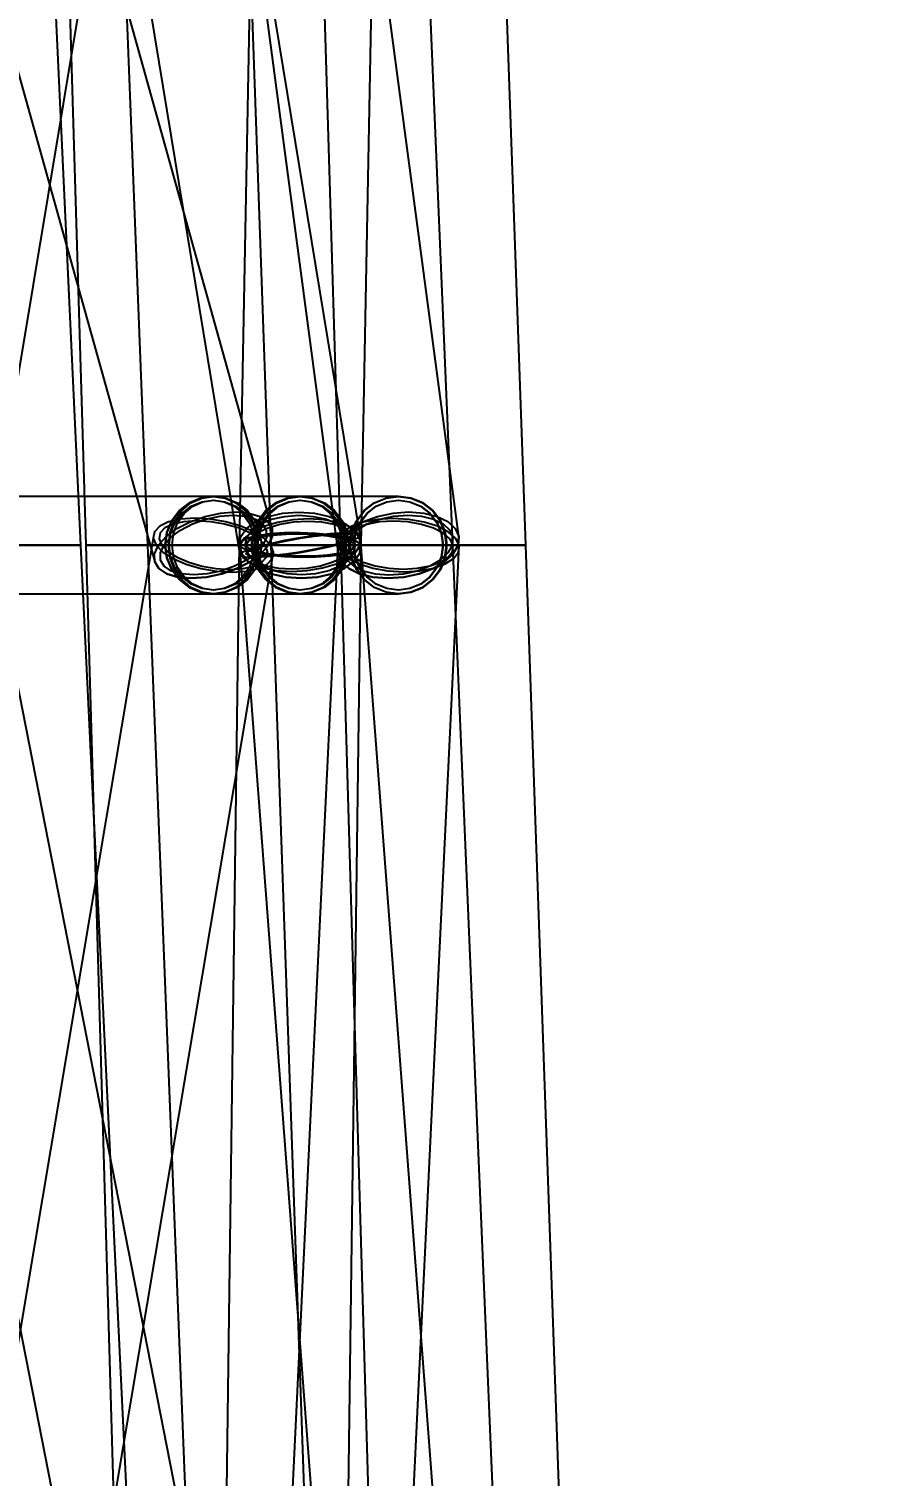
# Model space of a CAD drawing. Header units: millimetres. Extents: x -123812 to 252100, y -3000 to 639000.
# Drawn here: x 16870 to 20392, y 246119 to 252152 of the extents above; entities that cross this region are included whole.
import ezdxf

# ---------------------------------------------------------------- set-up
doc = ezdxf.new("R2010")
doc.units = ezdxf.units.MM
doc.layers.add('D-STR-DIM', color=7, linetype='Continuous', lineweight=13)
doc.layers.add('D-STR-STRC', color=7, linetype='Continuous', lineweight=25)
doc.styles.add('OpenSansCondensed-Light', font='OpenSansCondensed-Light.ttf')
doc.styles.add('TOWER_UNICODE', font='Arial Unicode.ttf')
doc.dimstyles.new('EZDXF', dxfattribs={"dimtxt": 0.25, "dimasz": 0.175, "dimexe": 0.375, "dimexo": 0.125, "dimgap": 0.1, "dimtad": 1, "dimlfac": 100, "dimzin": 12, "dimdsep": 46, "dimtxsty": 'OpenSansCondensed-Light', "dimblk": 'ARCHTICK', "dimcen": 2.5, "dimazin": 3, "dimtfac": 0.5, "dimtmove": 2, "dimatfit": 3})

# ---------------------------------------------------------------- blocks, each defined once
blk = doc.blocks.new('_ARCHTICK')
at = {"color": 0, "linetype": 'BYBLOCK', "const_width": 0.15}
blk.add_lwpolyline([(-0.5, -0.5), (0.5, 0.5)], dxfattribs=at)

msp = doc.modelspace()

# ---------------------------------------------------------------- linework, layer by layer
at = {"layer": 'D-STR-STRC'}
for points in [[(13637.9, 274959.4), (17749.6, 249959.4), (17758.2, 249952.9), (17783.2, 249949.6), (17823.1, 249949.8), (17875, 249953.4), (17935.4, 249960.1), (18000.3, 249969.6), (18065.2, 249981.2), (18125.7, 249994), (18177.6, 250007.2), (18217.4, 250020), (18242.5, 250031.4), (18251, 250040.6), (14139.3, 275040.6)], [(15299.5, 257430.9), (17394.5, 249930.9), (17411.9, 249902.3), (17444.7, 249880.4), (17490.8, 249866.6), (17547, 249861.9), (17609.5, 249866.6), (17673.9, 249880.4), (17736, 249902.3), (17791.5, 249930.9), (17836.5, 249964.2), (17868.1, 250000), (17884.1, 250035.8), (17883.3, 250069.1), (15788.4, 257569.1)], [(17444.7, 257535.3), (16198.9, 250035.3), (16205, 250000), (16227.8, 249964.7), (16265.7, 249931.8), (16316.3, 249903.5), (16375.9, 249881.8), (16440.7, 249868.2), (16506, 249863.5), (16567.6, 249868.2), (16621.2, 249881.8), (16663.1, 249903.5), (16690.5, 249931.8), (16701.5, 249964.7), (17947.3, 257464.7)], [(17161.7, 257464.2), (18158.5, 249964.2), (18172.9, 249930.8), (18203.3, 249902.2), (18247.9, 249880.2), (18303.5, 249866.4), (18366.4, 249861.7), (18432.2, 249866.4), (18496.5, 249880.2), (18554.9, 249902.2), (18603.5, 249930.8), (18638.8, 249964.2), (18658.6, 250000), (18661.4, 250035.8), (17664.6, 257535.8)], [(17890, 257500), (17746.4, 250000), (17756.7, 249964.3), (17783.6, 249931.1), (17825.3, 249902.5), (17878.8, 249880.6), (17940.7, 249866.9), (18006.6, 249862.2), (18072.1, 249866.9), (18132.7, 249880.6), (18184.3, 249902.5), (18223.4, 249931.1), (18247.2, 249964.3), (18254.2, 250000), (18397.8, 257500)], [(15727.3, 249796.8), (17638.9, 249796.8), (17687.3, 249803.7), (17732.4, 249824), (17771.1, 249856.3), (17800.8, 249898.4), (17819.5, 249947.4), (17825.9, 250000), (17819.5, 250052.6), (17800.8, 250101.6), (17771.1, 250143.7), (17732.4, 250176), (17687.3, 250196.3), (17638.9, 250203.2), (15727.3, 250203.2)], [(16450.2, 249796.8), (18000.3, 249796.8), (18050, 249803.7), (18096.4, 249824), (18136.1, 249856.3), (18166.7, 249898.4), (18185.9, 249947.4), (18192.4, 250000), (18185.9, 250052.6), (18166.7, 250101.6), (18136.1, 250143.7), (18096.4, 250176), (18050, 250196.3), (18000.3, 250203.2), (16450.2, 250203.2)], [(16209.5, 239971), (17889.6, 249971), (17877.6, 250000), (17849.4, 250029), (17806.7, 250056.1), (17752.7, 250079.3), (17690.9, 250097.1), (17625.5, 250108.3), (17561.1, 250112.1), (17502, 250108.3), (17452.1, 250097.1), (17415.1, 250079.3), (17393.2, 250056.1), (17388.2, 250029), (15708, 240029)], [(18658.1, 240054.4), (16697.9, 250054.4), (16680.8, 250077), (16647.9, 250094.3), (16601.6, 250105.2), (16545, 250108.9), (16481.9, 250105.2), (16416.6, 250094.3), (16353.6, 250077), (16297.3, 250054.4), (16251.3, 250028.2), (16218.9, 250000), (16202.2, 249971.8), (16202.5, 249945.6), (18162.7, 239945.6)], [(18182, 240000), (18662.7, 250000), (18648.2, 250028.7), (18617.5, 250055.5), (18572.7, 250078.4), (18516.7, 250096), (18453.5, 250107.1), (18387.3, 250110.9), (18322.7, 250107.1), (18264, 250096), (18215.2, 250078.4), (18179.8, 250055.5), (18160, 250028.7), (18157.2, 250000), (17676.5, 240000)], [(19011.5, 240028.4), (18252, 250028.4), (18235.7, 250054.9), (18203.3, 250077.6), (18157.2, 250095), (18100.3, 250106), (18036.7, 250109.7), (17970.5, 250106), (17906.4, 250095), (17848.7, 250077.6), (17801.3, 250054.9), (17767.5, 250028.4), (17749.5, 250000), (17748.7, 249971.6), (18508.2, 239971.6)], [(17919.8, 224996.7), (18254.3, 249996.7), (18245.6, 250010.2), (18220.3, 250023), (18179.9, 250034.2), (18127.3, 250043.1), (18066, 250049.1), (18000.3, 250051.7), (17934.6, 250050.7), (17873.3, 250046.4), (17820.7, 250038.8), (17780.4, 250028.7), (17755, 250016.5), (17746.3, 250003.3), (17411.9, 225003.3)]]:
    msp.add_lwpolyline(points, dxfattribs=at)
for points in [[(15483.6, 257500), (15814.3, 250000), (17086, 250000), (16735.5, 257500)], [(16882.7, 257500), (17107.7, 250000), (18170.1, 250000), (17943.7, 257500)], [(17070, 257500), (17364.5, 250000), (18636.2, 250000), (18321.9, 257500)], [(17613.4, 257500), (17878.8, 250000), (18941.2, 250000), (18674.4, 257500)], [(17438.3, 250000), (17445.1, 249947.4), (17465.2, 249898.4), (17497, 249856.3), (17538.6, 249824), (17587, 249803.7), (17638.9, 249796.8), (18410, 249796.8), (18461.9, 249803.7), (18510.3, 249824), (18551.8, 249856.3), (18583.7, 249898.4), (18603.8, 249947.4), (18610.6, 250000), (18603.8, 250052.6), (18583.7, 250101.6), (18551.8, 250143.7), (18510.3, 250176), (18461.9, 250196.3), (18410, 250203.2), (17638.9, 250203.2), (17587, 250196.3), (17538.6, 250176), (17497, 250143.7), (17465.2, 250101.6), (17445.1, 250052.6)], [(17839.5, 250000), (17832.7, 249947.4), (17812.6, 249898.4), (17780.8, 249856.3), (17739.2, 249824), (17690.8, 249803.7), (17638.9, 249796.8), (17587, 249803.7), (17538.6, 249824), (17497, 249856.3), (17465.2, 249898.4), (17445.1, 249947.4), (17438.3, 250000), (17445.1, 250052.6), (17465.2, 250101.6), (17497, 250143.7), (17538.6, 250176), (17587, 250196.3), (17638.9, 250203.2), (17690.8, 250196.3), (17739.2, 250176), (17780.8, 250143.7), (17812.6, 250101.6), (17832.7, 250052.6)], [(17825.9, 250000), (17819.5, 249947.4), (17800.8, 249898.4), (17771.1, 249856.3), (17732.4, 249824), (17687.3, 249803.7), (17638.9, 249796.8), (17590.5, 249803.7), (17545.4, 249824), (17506.7, 249856.3), (17477, 249898.4), (17458.3, 249947.4), (17451.9, 250000), (17458.3, 250052.6), (17477, 250101.6), (17506.7, 250143.7), (17545.4, 250176), (17590.5, 250196.3), (17638.9, 250203.2), (17687.3, 250196.3), (17732.4, 250176), (17771.1, 250143.7), (17800.8, 250101.6), (17819.5, 250052.6)], [(17823.7, 250000), (17817.4, 249951.5), (17799, 249906.4), (17769.6, 249867.6), (17731.3, 249837.9), (17686.7, 249819.2), (17638.9, 249812.8), (17591.1, 249819.2), (17546.5, 249837.9), (17508.2, 249867.6), (17478.8, 249906.4), (17460.4, 249951.5), (17454.1, 250000), (17460.4, 250048.5), (17478.8, 250093.6), (17508.2, 250132.4), (17546.5, 250162.1), (17591.1, 250180.8), (17638.9, 250187.2), (17686.7, 250180.8), (17731.3, 250162.1), (17769.6, 250132.4), (17799, 250093.6), (17817.4, 250048.5)], [(17811.2, 250000), (17805.3, 249951.5), (17788.1, 249906.4), (17760.7, 249867.6), (17725, 249837.9), (17683.5, 249819.2), (17638.9, 249812.8), (17594.3, 249819.2), (17552.8, 249837.9), (17517.1, 249867.6), (17489.7, 249906.4), (17472.5, 249951.5), (17466.7, 250000), (17472.5, 250048.5), (17489.7, 250093.6), (17517.1, 250132.4), (17552.8, 250162.1), (17594.3, 250180.8), (17638.9, 250187.2), (17683.5, 250180.8), (17725, 250162.1), (17760.7, 250132.4), (17788.1, 250093.6), (17805.3, 250048.5)], [(17797.9, 250000), (17804.8, 249947.4), (17825, 249898.4), (17857.2, 249856.3), (17899.1, 249824), (17947.9, 249803.7), (18000.3, 249796.8), (18410, 249796.8), (18462.4, 249803.7), (18511.2, 249824), (18553.1, 249856.3), (18585.3, 249898.4), (18605.5, 249947.4), (18612.4, 250000), (18605.5, 250052.6), (18585.3, 250101.6), (18553.1, 250143.7), (18511.2, 250176), (18462.4, 250196.3), (18410, 250203.2), (18000.3, 250203.2), (17947.9, 250196.3), (17899.1, 250176), (17857.2, 250143.7), (17825, 250101.6), (17804.8, 250052.6)], [(18202.8, 250000), (18195.9, 249947.4), (18175.7, 249898.4), (18143.5, 249856.3), (18101.5, 249824), (18052.7, 249803.7), (18000.3, 249796.8), (17947.9, 249803.7), (17899.1, 249824), (17857.2, 249856.3), (17825, 249898.4), (17804.8, 249947.4), (17797.9, 250000), (17804.8, 250052.6), (17825, 250101.6), (17857.2, 250143.7), (17899.1, 250176), (17947.9, 250196.3), (18000.3, 250203.2), (18052.7, 250196.3), (18101.5, 250176), (18143.5, 250143.7), (18175.7, 250101.6), (18195.9, 250052.6)], [(18192.4, 250000), (18185.9, 249947.4), (18166.7, 249898.4), (18136.1, 249856.3), (18096.4, 249824), (18050, 249803.7), (18000.3, 249796.8), (17950.6, 249803.7), (17904.3, 249824), (17864.5, 249856.3), (17834, 249898.4), (17814.8, 249947.4), (17808.2, 250000), (17814.8, 250052.6), (17834, 250101.6), (17864.5, 250143.7), (17904.3, 250176), (17950.6, 250196.3), (18000.3, 250203.2), (18050, 250196.3), (18096.4, 250176), (18136.1, 250143.7), (18166.7, 250101.6), (18185.9, 250052.6)], [(18186.8, 250000), (18180.5, 249951.5), (18161.8, 249906.4), (18132.2, 249867.6), (18093.6, 249837.9), (18048.6, 249819.2), (18000.3, 249812.8), (17952, 249819.2), (17907.1, 249837.9), (17868.4, 249867.6), (17838.8, 249906.4), (17820.1, 249951.5), (17813.8, 250000), (17820.1, 250048.5), (17838.8, 250093.6), (17868.4, 250132.4), (17907.1, 250162.1), (17952, 250180.8), (18000.3, 250187.2), (18048.6, 250180.8), (18093.6, 250162.1), (18132.2, 250132.4), (18161.8, 250093.6), (18180.5, 250048.5)], [(18177.3, 250000), (18171.2, 249951.5), (18153.6, 249906.4), (18125.4, 249867.6), (18088.8, 249837.9), (18046.1, 249819.2), (18000.3, 249812.8), (17954.5, 249819.2), (17911.8, 249837.9), (17875.2, 249867.6), (17847.1, 249906.4), (17829.4, 249951.5), (17823.4, 250000), (17829.4, 250048.5), (17847.1, 250093.6), (17875.2, 250132.4), (17911.8, 250162.1), (17954.5, 250180.8), (18000.3, 250187.2), (18046.1, 250180.8), (18088.8, 250162.1), (18125.4, 250132.4), (18153.6, 250093.6), (18171.2, 250048.5)], [(18612.4, 250000), (18605.5, 249947.4), (18585.3, 249898.4), (18553.1, 249856.3), (18511.2, 249824), (18462.4, 249803.7), (18410, 249796.8), (18357.6, 249803.7), (18308.7, 249824), (18266.8, 249856.3), (18234.6, 249898.4), (18214.4, 249947.4), (18207.5, 250000), (18214.4, 250052.6), (18234.6, 250101.6), (18266.8, 250143.7), (18308.7, 250176), (18357.6, 250196.3), (18410, 250203.2), (18462.4, 250196.3), (18511.2, 250176), (18553.1, 250143.7), (18585.3, 250101.6), (18605.5, 250052.6)], [(18610.6, 250000), (18603.8, 249947.4), (18583.7, 249898.4), (18551.8, 249856.3), (18510.3, 249824), (18461.9, 249803.7), (18410, 249796.8), (18358, 249803.7), (18309.7, 249824), (18268.1, 249856.3), (18236.2, 249898.4), (18216.2, 249947.4), (18209.3, 250000), (18216.2, 250052.6), (18236.2, 250101.6), (18268.1, 250143.7), (18309.7, 250176), (18358, 250196.3), (18410, 250203.2), (18461.9, 250196.3), (18510.3, 250176), (18551.8, 250143.7), (18583.7, 250101.6), (18603.8, 250052.6)], [(18596.5, 250000), (18590.1, 249951.5), (18571.5, 249906.4), (18541.9, 249867.6), (18503.2, 249837.9), (18458.2, 249819.2), (18410, 249812.8), (18361.7, 249819.2), (18316.7, 249837.9), (18278.1, 249867.6), (18248.4, 249906.4), (18229.8, 249951.5), (18223.4, 250000), (18229.8, 250048.5), (18248.4, 250093.6), (18278.1, 250132.4), (18316.7, 250162.1), (18361.7, 250180.8), (18410, 250187.2), (18458.2, 250180.8), (18503.2, 250162.1), (18541.9, 250132.4), (18571.5, 250093.6), (18590.1, 250048.5)], [(18594.8, 250000), (18588.5, 249951.5), (18570, 249906.4), (18540.7, 249867.6), (18502.4, 249837.9), (18457.8, 249819.2), (18410, 249812.8), (18362.1, 249819.2), (18317.6, 249837.9), (18279.3, 249867.6), (18249.9, 249906.4), (18231.4, 249951.5), (18225.1, 250000), (18231.4, 250048.5), (18249.9, 250093.6), (18279.3, 250132.4), (18317.6, 250162.1), (18362.1, 250180.8), (18410, 250187.2), (18457.8, 250180.8), (18502.4, 250162.1), (18540.7, 250132.4), (18570, 250093.6), (18588.5, 250048.5)], [(17400.2, 250000), (17428.4, 249971), (17471.1, 249943.9), (17525.1, 249920.7), (17586.9, 249902.9), (17652.3, 249891.7), (17716.7, 249887.9), (17775.9, 249891.7), (17825.7, 249902.9), (17862.7, 249920.7), (17884.6, 249943.9), (17889.6, 249971), (17877.6, 250000), (17849.4, 250029), (17806.7, 250056.1), (17752.7, 250079.3), (17690.9, 250097.1), (17625.5, 250108.3), (17561.1, 250112.1), (17502, 250108.3), (17452.1, 250097.1), (17415.1, 250079.3), (17393.2, 250056.1), (17388.2, 250029)], [(17868.1, 250000), (17836.5, 249964.2), (17791.5, 249930.9), (17736, 249902.3), (17673.9, 249880.4), (17609.5, 249866.6), (17547, 249861.9), (17490.8, 249866.6), (17444.7, 249880.4), (17411.9, 249902.3), (17394.5, 249930.9), (17393.7, 249964.2), (17409.7, 250000), (17441.3, 250035.8), (17486.4, 250069.1), (17541.8, 250097.7), (17603.9, 250119.6), (17668.3, 250133.4), (17730.8, 250138.1), (17787, 250133.4), (17833.1, 250119.6), (17865.9, 250097.7), (17883.3, 250069.1), (17884.1, 250035.8)], [(17423.7, 250000), (17449.2, 249973.8), (17487.6, 249949.4), (17536.3, 249928.5), (17592, 249912.4), (17651, 249902.3), (17709.1, 249898.9), (17762.4, 249902.3), (17807.3, 249912.4), (17840.7, 249928.5), (17860.4, 249949.4), (17865, 249973.8), (17854.1, 250000), (17828.6, 250026.2), (17790.2, 250050.6), (17741.5, 250071.5), (17685.8, 250087.6), (17626.8, 250097.7), (17568.7, 250101.1), (17515.4, 250097.7), (17470.5, 250087.6), (17437.1, 250071.5), (17417.4, 250050.6), (17412.8, 250026.2)], [(17845.5, 250000), (17817.1, 249967.8), (17776.4, 249937.7), (17726.4, 249911.9), (17670.5, 249892.1), (17612.4, 249879.7), (17556.1, 249875.5), (17505.4, 249879.7), (17463.8, 249892.1), (17434.2, 249911.9), (17418.5, 249937.7), (17417.9, 249967.8), (17432.3, 250000), (17460.7, 250032.2), (17501.4, 250062.3), (17551.4, 250088.1), (17607.3, 250107.9), (17665.4, 250120.3), (17721.7, 250124.5), (17772.4, 250120.3), (17814, 250107.9), (17843.6, 250088.1), (17859.3, 250062.3), (17859.9, 250032.2)], [(18254.2, 250000), (18247.2, 249964.3), (18223.4, 249931.1), (18184.3, 249902.5), (18132.7, 249880.6), (18072.1, 249866.9), (18006.6, 249862.2), (17940.7, 249866.9), (17878.8, 249880.6), (17825.3, 249902.5), (17783.6, 249931.1), (17756.7, 249964.3), (17746.4, 250000), (17753.4, 250035.7), (17777.3, 250068.9), (17816.3, 250097.5), (17867.9, 250119.4), (17928.5, 250133.1), (17994, 250137.8), (18059.9, 250133.1), (18121.8, 250119.4), (18175.4, 250097.5), (18217, 250068.9), (18243.9, 250035.7)], [(17749.5, 250000), (17748.7, 249971.6), (17765, 249945.1), (17797.3, 249922.4), (17843.5, 249905), (17900.3, 249894), (17964, 249890.3), (18030.1, 249894), (18094.2, 249905), (18152, 249922.4), (18199.3, 249945.1), (18233.1, 249971.6), (18251.1, 250000), (18252, 250028.4), (18235.7, 250054.9), (18203.3, 250077.6), (18157.2, 250095), (18100.3, 250106), (18036.7, 250109.7), (17970.5, 250106), (17906.4, 250095), (17848.7, 250077.6), (17801.3, 250054.9), (17767.5, 250028.4)], [(18229.2, 250000), (18222.9, 249967.8), (18201.4, 249937.9), (18166.2, 249912.1), (18119.7, 249892.4), (18065.1, 249880), (18006, 249875.7), (17946.6, 249880), (17890.8, 249892.4), (17842.5, 249912.1), (17804.9, 249937.9), (17780.7, 249967.8), (17771.4, 250000), (17777.7, 250032.2), (17799.2, 250062.1), (17834.4, 250087.9), (17880.9, 250107.6), (17935.6, 250120), (17994.6, 250124.3), (18054.1, 250120), (18109.8, 250107.6), (18158.1, 250087.9), (18195.7, 250062.1), (18219.9, 250032.2)], [(17774.2, 250000), (17773.4, 249974.4), (17788.1, 249950.5), (17817.3, 249930.1), (17858.9, 249914.3), (17910.2, 249904.5), (17967.6, 249901.1), (18027.2, 249904.5), (18085, 249914.3), (18137, 249930.1), (18179.7, 249950.5), (18210.2, 249974.4), (18226.4, 250000), (18227.2, 250025.6), (18212.5, 250049.5), (18183.4, 250069.9), (18141.7, 250085.7), (18090.5, 250095.5), (18033.1, 250098.9), (17973.4, 250095.5), (17915.6, 250085.7), (17863.6, 250069.9), (17820.9, 250049.5), (17790.4, 250025.6)], [(18157.2, 250000), (18171.7, 249971.3), (18202.4, 249944.5), (18247.3, 249921.6), (18303.2, 249904), (18366.4, 249892.9), (18432.6, 249889.1), (18497.2, 249892.9), (18555.9, 249904), (18604.7, 249921.6), (18640.2, 249944.5), (18660, 249971.3), (18662.7, 250000), (18648.2, 250028.7), (18617.5, 250055.5), (18572.7, 250078.4), (18516.7, 250096), (18453.5, 250107.1), (18387.3, 250110.9), (18322.7, 250107.1), (18264, 250096), (18215.2, 250078.4), (18179.8, 250055.5), (18160, 250028.7)], [(18658.6, 250000), (18638.8, 249964.2), (18603.5, 249930.8), (18554.9, 249902.2), (18496.5, 249880.2), (18432.2, 249866.4), (18366.4, 249861.7), (18303.5, 249866.4), (18247.9, 249880.2), (18203.3, 249902.2), (18172.9, 249930.8), (18158.5, 249964.2), (18161.3, 250000), (18181.1, 250035.8), (18216.5, 250069.2), (18265, 250097.8), (18323.4, 250119.8), (18387.7, 250133.6), (18453.6, 250138.3), (18516.4, 250133.6), (18572, 250119.8), (18616.6, 250097.8), (18647.1, 250069.2), (18661.4, 250035.8)], [(18182.1, 250000), (18195.1, 249974.1), (18222.8, 249950), (18263.3, 249929.3), (18313.7, 249913.4), (18370.7, 249903.4), (18430.4, 249900), (18488.7, 249903.4), (18541.6, 249913.4), (18585.5, 249929.3), (18617.5, 249950), (18635.4, 249974.1), (18637.8, 250000), (18624.8, 250025.9), (18597.1, 250050), (18556.7, 250070.7), (18506.2, 250086.6), (18449.2, 250096.6), (18389.6, 250100), (18331.3, 250096.6), (18278.4, 250086.6), (18234.4, 250070.7), (18202.4, 250050), (18184.6, 250025.9)], [(18634.1, 250000), (18616.3, 249967.7), (18584.4, 249937.6), (18540.7, 249911.8), (18488, 249892), (18430, 249879.5), (18370.7, 249875.3), (18314, 249879.5), (18263.8, 249892), (18223.7, 249911.8), (18196.2, 249937.6), (18183.3, 249967.7), (18185.8, 250000), (18203.6, 250032.3), (18235.5, 250062.4), (18279.3, 250088.2), (18331.9, 250108), (18389.9, 250120.5), (18449.3, 250124.7), (18506, 250120.5), (18556.1, 250108), (18596.3, 250088.2), (18623.7, 250062.4), (18636.7, 250032.3)], [(18000.3, 249948.3), (17934.6, 249950.9), (17873.3, 249956.9), (17820.7, 249965.8), (17780.4, 249977), (17755, 249989.8), (17746.3, 250003.3), (17755, 250016.5), (17780.4, 250028.7), (17820.7, 250038.8), (17873.3, 250046.4), (17934.6, 250050.7), (18000.3, 250051.7), (18066, 250049.1), (18127.3, 250043.1), (18179.9, 250034.2), (18220.3, 250023), (18245.6, 250010.2), (18254.3, 249996.7), (18245.6, 249983.5), (18220.3, 249971.3), (18179.9, 249961.2), (18127.3, 249953.6), (18066, 249949.3)], [(18000.3, 250030.4), (17935.4, 250018.8), (17875, 250006), (17823.1, 249992.8), (17783.2, 249980), (17758.2, 249968.6), (17749.6, 249959.4), (17758.2, 249952.9), (17783.2, 249949.6), (17823.1, 249949.8), (17875, 249953.4), (17935.4, 249960.1), (18000.3, 249969.6), (18065.2, 249981.2), (18125.7, 249994), (18177.6, 250007.2), (18217.4, 250020), (18242.5, 250031.4), (18251, 250040.6), (18242.5, 250047.1), (18217.4, 250050.4), (18177.6, 250050.2), (18125.7, 250046.6), (18065.2, 250039.9)], [(18000.3, 249953.4), (17941.1, 249955.8), (17885.8, 249961.1), (17838.4, 249969.1), (17802, 249979.3), (17779.1, 249990.8), (17771.3, 250002.9), (17779.1, 250014.9), (17802, 250025.8), (17838.4, 250035), (17885.8, 250041.8), (17941.1, 250045.8), (18000.3, 250046.6), (18059.6, 250044.2), (18114.8, 250038.9), (18162.2, 250030.9), (18198.6, 250020.7), (18221.5, 250009.2), (18229.3, 249997.1), (18221.5, 249985.1), (18198.6, 249974.2), (18162.2, 249965), (18114.8, 249958.2), (18059.6, 249954.2)], [(18000.3, 250027.4), (17941.8, 250017), (17887.3, 250005.4), (17840.5, 249993.5), (17804.6, 249982), (17782, 249971.7), (17774.3, 249963.4), (17782, 249957.5), (17804.6, 249954.6), (17840.5, 249954.7), (17887.3, 249958), (17941.8, 249964.1), (18000.3, 249972.6), (18058.8, 249983), (18113.3, 249994.6), (18160.1, 250006.5), (18196, 250018), (18218.6, 250028.3), (18226.3, 250036.6), (18218.6, 250042.5), (18196, 250045.4), (18160.1, 250045.3), (18113.3, 250042), (18058.8, 250035.9)], [(15814.3, 250000), (16272, 240000), (17570.2, 240000), (17086, 250000)], [(17086, 250000), (17064.4, 250000), (17000.8, 250000), (16899.8, 250000), (16768.1, 250000), (16614.7, 250000), (16450.2, 250000), (16285.6, 250000), (16132.2, 250000), (16000.6, 250000), (15899.5, 250000), (15836, 250000), (15814.3, 250000), (15836, 250000), (15899.5, 250000), (16000.6, 250000), (16132.2, 250000), (16285.6, 250000), (16450.2, 250000), (16614.7, 250000), (16768.1, 250000), (16899.8, 250000), (17000.8, 250000), (17064.4, 250000)], [(17107.7, 250000), (17397.1, 240000), (18461.4, 240000), (18170.1, 250000)], [(18170.1, 250000), (18152, 250000), (18098.9, 250000), (18014.5, 250000), (17904.5, 250000), (17776.4, 250000), (17638.9, 250000), (17501.4, 250000), (17373.3, 250000), (17263.3, 250000), (17178.9, 250000), (17125.8, 250000), (17107.7, 250000), (17125.8, 250000), (17178.9, 250000), (17263.3, 250000), (17373.3, 250000), (17501.4, 250000), (17638.9, 250000), (17776.4, 250000), (17904.5, 250000), (18014.5, 250000), (18098.9, 250000), (18152, 250000)], [(17364.5, 250000), (17761.4, 240000), (19059.5, 240000), (18636.2, 250000)], [(18636.2, 250000), (18614.5, 250000), (18551, 250000), (18449.9, 250000), (18318.2, 250000), (18164.9, 250000), (18000.3, 250000), (17835.7, 250000), (17682.4, 250000), (17550.7, 250000), (17449.7, 250000), (17386.1, 250000), (17364.5, 250000), (17386.1, 250000), (17449.7, 250000), (17550.7, 250000), (17682.4, 250000), (17835.7, 250000), (18000.3, 250000), (18164.9, 250000), (18318.2, 250000), (18449.9, 250000), (18551, 250000), (18614.5, 250000)], [(17878.8, 250000), (18227.7, 240000), (19292, 240000), (18941.2, 250000)], [(18941.2, 250000), (18923.1, 250000), (18870, 250000), (18785.6, 250000), (18675.6, 250000), (18547.5, 250000), (18410, 250000), (18272.5, 250000), (18144.4, 250000), (18034.3, 250000), (17949.9, 250000), (17896.9, 250000), (17878.8, 250000), (17896.9, 250000), (17949.9, 250000), (18034.3, 250000), (18144.4, 250000), (18272.5, 250000), (18410, 250000), (18547.5, 250000), (18675.6, 250000), (18785.6, 250000), (18870, 250000), (18923.1, 250000)]]:
    msp.add_lwpolyline(points, close=True, dxfattribs=at)

# ---------------------------------------------------------------- dimensions: what is measured, and where the dimension line sits
at = {"layer": 'D-STR-DIM'}
for base, p2 in [((187000, 0), (0, 450000)), ((250000, 0), (0, 375000)), ((124000, 0), (0, 350000))]:
    msp.add_linear_dim(base=base, p1=(0, 0), p2=p2, angle=90, dimstyle='EZDXF', override={"dimtxt": 8400, "dimasz": 3750, "dimexe": 2100, "dimexo": 1800, "dimgap": 2100, "dimtad": 1, "dimdec": 0, "dimlfac": 1, "dimlunit": 2, "dimtxsty": 'TOWER_UNICODE', "dimclrd": 7, "dimclre": 7, "dimclrt": 7}, dxfattribs=at).render()

doc.saveas('drawing.dxf')
